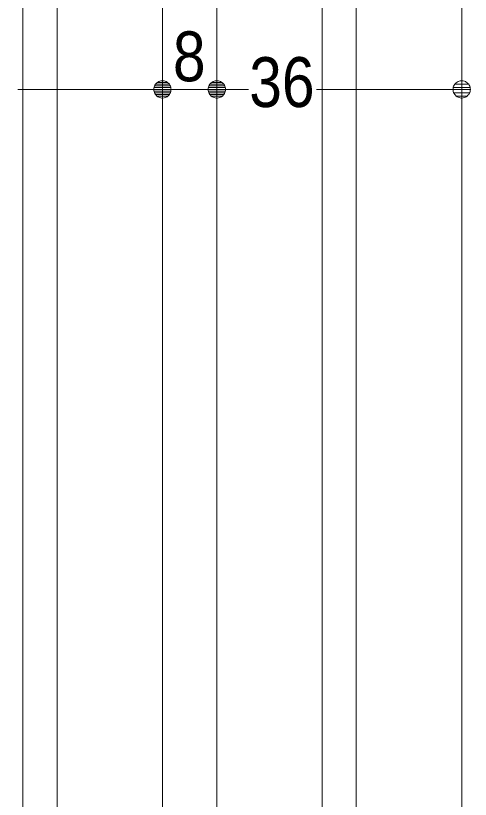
# Model space of a CAD drawing. Units: millimetres, scale not verified. Extents: x -6062 to 6062, y -3045 to 3045.
# Drawn here: x 1117 to 1451, y -101 to 474 of the extents above; entities that cross this region are included whole.
import ezdxf
from ezdxf.enums import TextEntityAlignment as Align

# ---------------------------------------------------------------- set-up
doc = ezdxf.new("R2010")
doc.units = ezdxf.units.MM
doc.header["$LTSCALE"] = 20
for name, color, linetype, lineweight in [('0-1_3一般', 7, 'Continuous', 9), ('0-2_2寸法-1', 7, 'Continuous', 9), ('0-3_0', 7, 'Continuous', 9)]:
    doc.layers.add(name, color=color, linetype=linetype, lineweight=lineweight)
doc.styles.add('ＭＳ Ｐゴシック', font='')
doc.styles.get('ＭＳ Ｐゴシック').set_extended_font_data('MS PGothic')

# ---------------------------------------------------------------- blocks, each defined once
blk = doc.blocks.new('グループ-52')
at = {"layer": '0-1_3一般'}
for p, q in [((61043.7, -38700), (61043.7, 15304.9)), ((64643.7, 15304.9), (64643.7, -38700))]:
    blk.add_line(p, q, dxfattribs=at)
blk.add_lwpolyline([(63093.7, -36100), (63093.7, 12704.9), (62593.7, 12704.9), (62593.7, -36100)], close=True, dxfattribs=at)
blk = doc.blocks.new('グループ-92')
at = {"layer": '0-1_3一般'}
for p, q in [((58193.7, 12704.9), (58193.7, -36100)), ((58693.7, -36100), (58693.7, 12704.9))]:
    blk.add_line(p, q, dxfattribs=at)
blk.add_lwpolyline([(60243.7, 15304.9), (60243.7, -38700), (56643.7, -38700), (56643.7, 15304.9)], close=True, dxfattribs=at)
blk = doc.blocks.new('グループ-104')
at = {"layer": '0-1_3一般'}
for name in ['グループ-92', 'グループ-52']:
    blk.add_blockref(name, (0, 0), dxfattribs=at)
blk = doc.blocks.new('グループ-105')
at = {"layer": '0-1_3一般'}
blk.add_blockref('グループ-104', (0, 0), dxfattribs=at)
blk = doc.blocks.new('_Dot')
at = {"layer": '0-3_0'}
for p, q in [((-10, 0), (-20, 0)), ((9.78, 2), (-9.78, 2)), ((7.99, 6), (-7.99, 6)), ((9.16, -3.98), (-9.16, -3.98)), ((6, -7.98), (-6, -7.98))]:
    blk.add_line(p, q, dxfattribs=at)
for points in [[(10, 0), (9.92, 1.25), (9.69, 2.49), (9.3, 3.68), (8.76, 4.82), (8.09, 5.88), (7.29, 6.85), (6.37, 7.71), (5.36, 8.44), (4.26, 9.05), (3.09, 9.51), (1.87, 9.82), (0.63, 9.98), (-0.63, 9.98), (-1.87, 9.82), (-3.09, 9.51), (-4.26, 9.05), (-5.36, 8.44), (-6.37, 7.71), (-7.29, 6.85), (-8.09, 5.88), (-8.76, 4.82), (-9.3, 3.68), (-9.69, 2.49), (-9.92, 1.25), (-10, 0), (0, 0)], [(-10, 0), (-9.92, -1.25), (-9.69, -2.49), (-9.3, -3.68), (-8.76, -4.82), (-8.09, -5.88), (-7.29, -6.85), (-6.37, -7.71), (-5.36, -8.44), (-4.26, -9.05), (-3.09, -9.51), (-1.87, -9.82), (-0.63, -9.98), (0.63, -9.98), (1.87, -9.82), (3.09, -9.51), (4.26, -9.05), (5.36, -8.44), (6.37, -7.71), (7.29, -6.85), (8.09, -5.88), (8.76, -4.82), (9.3, -3.68), (9.69, -2.49), (9.92, -1.25), (10, 0), (0, 0)]]:
    blk.add_lwpolyline(points, close=True, dxfattribs=at)

msp = doc.modelspace()

# ---------------------------------------------------------------- linework, layer by layer
at = {"layer": '0-2_2寸法-1'}
for p, q in [((1224.68, 440.25), (1224.88, 440.25)), ((1224.68, 440.25), (1224.88, 440.25)), ((1264.68, 440.25), (1264.88, 440.25)), ((1264.68, 440.25), (1264.88, 440.25)), ((1444.68, 440.25), (1444.88, 440.25)), ((1211.97, 420.25), (1118.47, 420.25)), ((1237.4, 420.25), (1251.97, 420.25)), ((1277.4, 420.25), (1288.03, 420.25)), ((1431.97, 420.25), (1337.97, 420.25))]:
    msp.add_line(p, q, dxfattribs=at)

# ---------------------------------------------------------------- block references
at = {"layer": '0-1_3一般', "xscale": 0.05, "yscale": 0.05}
msp.add_blockref('グループ-105', (-1787.5, 0), dxfattribs=at)
at = {"layer": '0-2_2寸法-1', "xscale": 0.6356201, "yscale": 0.6356201}
for p in [(1224.68, 420.25), (1264.68, 420.25), (1444.68, 420.25)]:
    msp.add_blockref('_Dot', p, dxfattribs=at)
at = {"layer": '0-2_2寸法-1', "xscale": 0.6356201, "yscale": 0.6356201, "rotation": 180}
for p in [(1224.68, 420.25), (1264.68, 420.25)]:
    msp.add_blockref('_Dot', p, dxfattribs=at)

# ---------------------------------------------------------------- texts
at = {"layer": '0-2_2寸法-1', "style": 'ＭＳ Ｐゴシック', "width": 0.9}
for s, p in [('8', (1232.39, 415.19)), ('36', (1288.51, 396.28))]:
    msp.add_text(s, height=36.66, dxfattribs=at).set_placement(p, align=Align.BOTTOM_LEFT)

doc.saveas('drawing.dxf')
